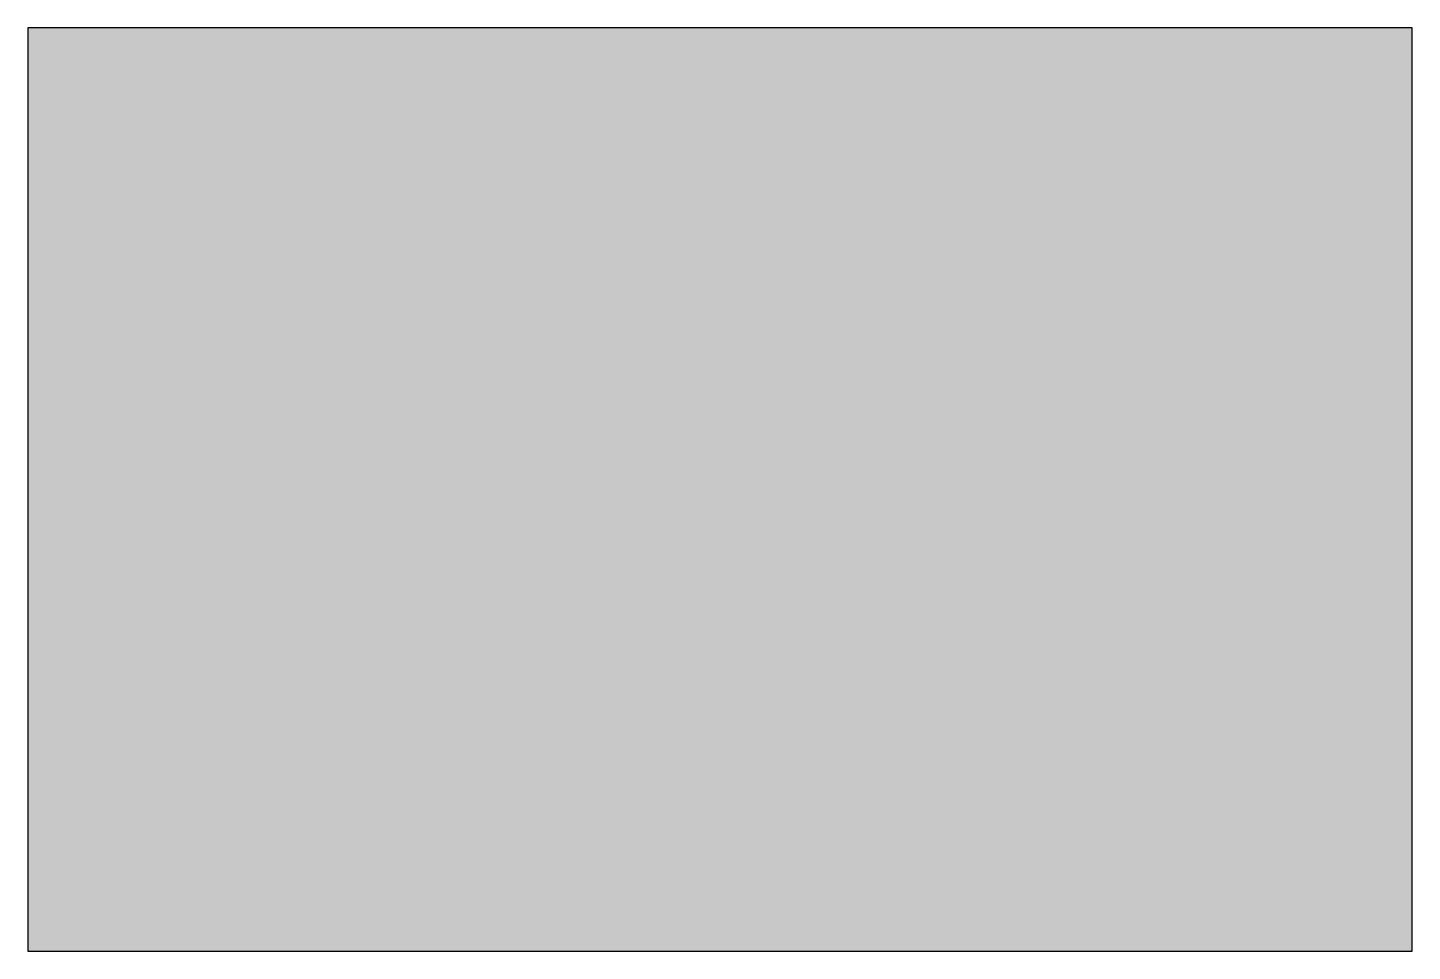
# Model space of a CAD drawing. Header units: millimetres. Extents: x 10 to 40, y 10 to 30.
import ezdxf

# ---------------------------------------------------------------- set-up
doc = ezdxf.new("R2010")
doc.units = ezdxf.units.MM
doc.layers.get('0').update_dxf_attribs({"lineweight": 25})

msp = doc.modelspace()

# ---------------------------------------------------------------- hatches: boundary and pattern name
at = {"transparency": 33554687}
msp.add_hatch(color=256, dxfattribs=at).paths.add_polyline_path([(10, 10), (40, 10), (40, 30), (10, 30)], flags=0)

# ---------------------------------------------------------------- linework, layer by layer
for p, q in [((40, 30), (10, 30)), ((10, 30), (10, 10)), ((40, 10), (40, 30)), ((10, 10), (40, 10))]:
    msp.add_line(p, q)

doc.saveas('drawing.dxf')
